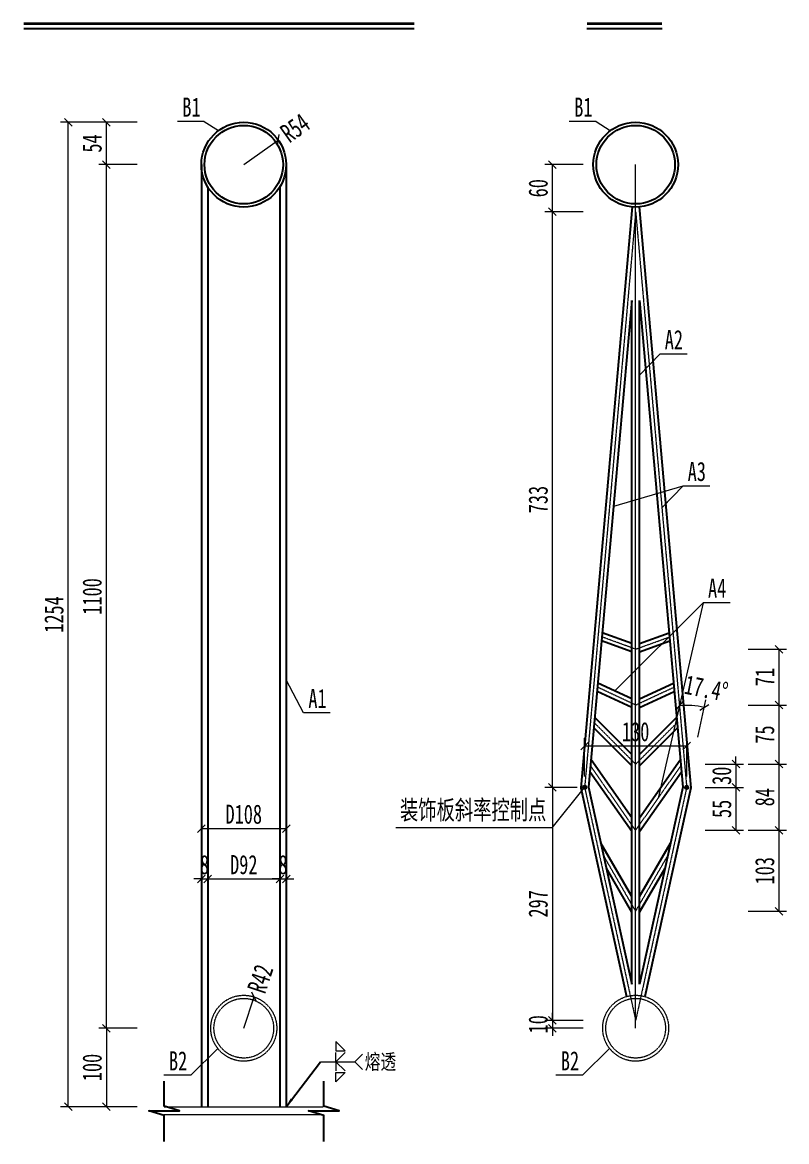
# Model space of a CAD drawing. Header units: millimetres. Extents: x -13368 to 383539, y -58537 to -26098.
# Drawn here: x 16035 to 17009, y -30789 to -29363 of the extents above; entities that cross this region are included whole.
import ezdxf
from ezdxf.enums import TextEntityAlignment as Align

# ---------------------------------------------------------------- set-up
doc = ezdxf.new("R2010")
doc.units = ezdxf.units.MM
doc.linetypes.add('DASHED', pattern=[0.75, 0.5, -0.25])
doc.layers.get('Defpoints').update_dxf_attribs({"color": 8})
for name, color, linetype, lineweight in [('Dim', 4, 'Continuous', 15), ('文字', 7, 'Continuous', 15), ('细实线', 4, 'Continuous', 15), ('虚线', 7, 'DASHED', 13), ('钢板粗线', 1, 'Continuous', 25)]:
    doc.layers.add(name, color=color, linetype=linetype, lineweight=lineweight)
doc.layers.add('Text', color=8, linetype='Continuous')
doc.styles.add('111', font='', dxfattribs={"width": 0.7})
doc.styles.add('BM_Dim', font='', dxfattribs={"width": 0.85})
doc.styles.add('SMEDI', font='', dxfattribs={"width": 0.75})
doc.styles.get("Standard").update_dxf_attribs({"font": ''})
doc.styles.get('111').set_extended_font_data('仿宋_GB2312')
doc.styles.get('BM_Dim').set_extended_font_data('仿宋_GB2312')
doc.styles.get('SMEDI').set_extended_font_data('仿宋_GB2312')
doc.styles.get('Standard').set_extended_font_data('仿宋_GB2312')
doc.dimstyles.new('200', dxfattribs={"dimscale": 0, "dimtxt": 2.5, "dimasz": 1, "dimexe": 1, "dimexo": 1, "dimgap": 0.6, "dimtad": 1, "dimdec": 0, "dimdsep": 46, "dimtxsty": '111', "dimblk": 'OBLIQUE', "dimcen": 0, "dimclrd": 4, "dimclre": 4, "dimclrt": 4, "dimadec": 1, "dimazin": 2, "dimtfac": 1, "dimtdec": 0, "dimtix": 1, "dimtmove": 2, "dimatfit": 3, "dimfxl": 4, "dimfxlon": 1, "dimtolj": 1, "dimlwd": -1, "dimlwe": -1, "dimarcsym": 0})
doc.dimstyles.new('MSteel_1.0_1.0', dxfattribs={"dimtxt": 3, "dimasz": 1.2, "dimexe": 1, "dimexo": 1, "dimgap": 1, "dimtad": 3, "dimtoh": 1, "dimdec": 0, "dimzin": 0, "dimdsep": 46, "dimtxsty": 'Standard', "dimblk": 'ARCHTICK', "dimcen": 0.09, "dimclrd": 3, "dimclre": 3, "dimadec": 0, "dimazin": 0, "dimtfac": 1, "dimtdec": 4, "dimtofl": 0, "dimtmove": 0, "dimatfit": 3, "dimfxl": 1, "dimtolj": 1, "dimtzin": 0, "dimarcsym": 0})

# ---------------------------------------------------------------- blocks, each defined once
blk = doc.blocks.new('_Oblique')
at = {"color": 0, "linetype": 'ByBlock', "lineweight": -2}
blk.add_line((-0.5, -0.5), (0.5, 0.5), dxfattribs=at)
blk = doc.blocks.new('*D32')
at = {"layer": 'Defpoints', "color": 0, "transparency": 16777216}
for p in [(16317.2, -30644.7), (16142.2, -30744.7), (16317.2, -30744.7)]:
    blk.add_point(p, dxfattribs=at)
at = {"layer": '细实线', "color": 4, "transparency": 16777216}
for p, q in [((16181.3, -30644.7), (16132.4, -30644.7)), ((16142.2, -30644.7), (16142.2, -30744.7)), ((16181.3, -30744.7), (16132.4, -30744.7))]:
    blk.add_line(p, q, dxfattribs=at)
at = {"layer": '细实线', "color": 4, "transparency": 16777216, "xscale": 9.765625000000012, "yscale": 9.765625000000012, "zscale": 9.765625000000012}
for p, rotation in [((16142.2, -30644.7), 90), ((16142.2, -30744.7), 270)]:
    blk.add_blockref('_Oblique', p, dxfattribs=dict(at, rotation=rotation))
at = {"layer": '细实线', "color": 4, "transparency": 16777216, "insert": (16124.1, -30694.7), "char_height": 24.41, "attachment_point": 5, "rotation": 90, "style": '111'}
blk.add_mtext('\\A1;100', dxfattribs=at)
blk = doc.blocks.new('*D33')
at = {"layer": 'Defpoints', "color": 0, "transparency": 16777216}
for p in [(16371.2, -30390.3), (16263.2, -30507), (16371.2, -30515.9)]:
    blk.add_point(p, dxfattribs=at)
at = {"layer": '细实线', "color": 4, "transparency": 16777216}
for p, q in [((16263.2, -30429.3), (16263.2, -30380.5)), ((16371.2, -30429.3), (16371.2, -30380.5)), ((16263.2, -30390.3), (16371.2, -30390.3))]:
    blk.add_line(p, q, dxfattribs=at)
at = {"layer": '细实线', "color": 4, "transparency": 16777216, "xscale": 9.765625000000012, "yscale": 9.765625000000012, "zscale": 9.765625000000012, "rotation": 180}
blk.add_blockref('_Oblique', (16263.2, -30390.3), dxfattribs=at)
at = {"layer": '细实线', "color": 4, "transparency": 16777216, "xscale": 9.765625000000012, "yscale": 9.765625000000012, "zscale": 9.765625000000012}
blk.add_blockref('_Oblique', (16371.2, -30390.3), dxfattribs=at)
at = {"layer": '细实线', "color": 4, "transparency": 16777216, "insert": (16317.2, -30372.2), "char_height": 24.41, "attachment_point": 5, "style": '111'}
blk.add_mtext('\\A1;D108', dxfattribs=at)
blk = doc.blocks.new('*D34')
at = {"layer": 'Defpoints', "color": 0, "transparency": 16777216}
for p in [(16142.2, -29544.7), (16317.2, -29544.7), (16317.2, -30644.7)]:
    blk.add_point(p, dxfattribs=at)
at = {"layer": '细实线', "color": 4, "transparency": 16777216}
for p, q in [((16181.3, -29544.7), (16132.4, -29544.7)), ((16142.2, -30644.7), (16142.2, -29544.7)), ((16181.3, -30644.7), (16132.4, -30644.7))]:
    blk.add_line(p, q, dxfattribs=at)
at = {"layer": '细实线', "color": 4, "transparency": 16777216, "xscale": 9.765625000000012, "yscale": 9.765625000000012, "zscale": 9.765625000000012}
for p, rotation in [((16142.2, -29544.7), 90), ((16142.2, -30644.7), 270)]:
    blk.add_blockref('_Oblique', p, dxfattribs=dict(at, rotation=rotation))
at = {"layer": '细实线', "color": 4, "transparency": 16777216, "insert": (16124.1, -30094.7), "char_height": 24.41, "attachment_point": 5, "rotation": 90, "style": '111'}
blk.add_mtext('\\A1;1100', dxfattribs=at)
blk = doc.blocks.new('*D35')
at = {"layer": 'Defpoints', "color": 0, "transparency": 16777216}
for p in [(16142.2, -29490.7), (16317.2, -29490.7), (16317.2, -29544.7)]:
    blk.add_point(p, dxfattribs=at)
at = {"layer": '细实线', "color": 4, "transparency": 16777216}
for p, q in [((16181.3, -29490.7), (16132.4, -29490.7)), ((16142.2, -29544.7), (16142.2, -29490.7)), ((16181.3, -29544.7), (16132.4, -29544.7))]:
    blk.add_line(p, q, dxfattribs=at)
at = {"layer": '细实线', "color": 4, "transparency": 16777216, "xscale": 9.765625000000012, "yscale": 9.765625000000012, "zscale": 9.765625000000012}
for p, rotation in [((16142.2, -29490.7), 90), ((16142.2, -29544.7), 270)]:
    blk.add_blockref('_Oblique', p, dxfattribs=dict(at, rotation=rotation))
at = {"layer": '细实线', "color": 4, "transparency": 16777216, "insert": (16124.1, -29517.7), "char_height": 24.41, "attachment_point": 5, "rotation": 90, "style": '111'}
blk.add_mtext('\\A1;54', dxfattribs=at)
blk = doc.blocks.new('*D36')
at = {"layer": 'Defpoints', "color": 0, "transparency": 16777216}
for p in [(16093.5, -29490.7), (16317.2, -29490.7), (16263.2, -30744.7)]:
    blk.add_point(p, dxfattribs=at)
at = {"layer": '细实线', "color": 4, "transparency": 16777216}
for p, q in [((16132.6, -29490.7), (16083.8, -29490.7)), ((16093.5, -30744.7), (16093.5, -29490.7)), ((16132.6, -30744.7), (16083.8, -30744.7))]:
    blk.add_line(p, q, dxfattribs=at)
at = {"layer": '细实线', "color": 4, "transparency": 16777216, "xscale": 9.765625000000012, "yscale": 9.765625000000012, "zscale": 9.765625000000012}
for p, rotation in [((16093.5, -29490.7), 90), ((16093.5, -30744.7), 270)]:
    blk.add_blockref('_Oblique', p, dxfattribs=dict(at, rotation=rotation))
at = {"layer": '细实线', "color": 4, "transparency": 16777216, "insert": (16075.5, -30117.7), "char_height": 24.41, "attachment_point": 5, "rotation": 90, "style": '111'}
blk.add_mtext('\\A1;1254', dxfattribs=at)
blk = doc.blocks.new('*D37')
at = {"layer": 'Defpoints', "color": 0, "transparency": 16777216}
for p in [(16361.2, -29513.3), (16317.2, -29544.7)]:
    blk.add_point(p, dxfattribs=at)
at = {"layer": '细实线', "color": 4, "transparency": 16777216}
blk.add_line((16317.2, -29544.7), (16361.2, -29513.3), dxfattribs=at)
at = {"layer": '细实线', "color": 4, "transparency": 16777216, "xscale": 9.765625000000012, "yscale": 9.765625000000012, "zscale": 9.765625000000012, "rotation": 35.5381207675841}
blk.add_blockref('_Oblique', (16361.2, -29513.3), dxfattribs=at)
at = {"layer": '细实线', "color": 4, "transparency": 16777216, "insert": (16382.6, -29498), "char_height": 24.41, "attachment_point": 5, "rotation": 35.5381, "style": '111'}
blk.add_mtext('\\A1;R54', dxfattribs=at)
blk = doc.blocks.new('*D38')
at = {"layer": 'Defpoints', "color": 0, "transparency": 16777216}
for p in [(16330.5, -30604.9), (16317.2, -30644.7)]:
    blk.add_point(p, dxfattribs=at)
at = {"layer": '细实线', "color": 4, "transparency": 16777216}
blk.add_line((16317.2, -30644.7), (16330.5, -30604.9), dxfattribs=at)
at = {"layer": '细实线', "color": 4, "transparency": 16777216, "xscale": 9.765625000000012, "yscale": 9.765625000000012, "zscale": 9.765625000000012, "rotation": 71.623337838508}
blk.add_blockref('_Oblique', (16330.5, -30604.9), dxfattribs=at)
at = {"layer": '细实线', "color": 4, "transparency": 16777216, "insert": (16338.2, -30581.7), "char_height": 24.41, "attachment_point": 5, "rotation": 71.6233, "style": '111'}
blk.add_mtext('\\A1;R42', dxfattribs=at)
blk = doc.blocks.new('*D39')
at = {"layer": 'Defpoints', "color": 0, "transparency": 16777216}
for p in [(16271.2, -30454.6), (16263.2, -30483.9), (16271.2, -30483.9)]:
    blk.add_point(p, dxfattribs=at)
at = {"layer": '细实线', "color": 4, "transparency": 16777216}
for p, q in [((16263.2, -30474.1), (16263.2, -30444.8)), ((16271.2, -30474.1), (16271.2, -30444.8)), ((16263.2, -30454.6), (16253.5, -30454.6)), ((16263.2, -30454.6), (16271.2, -30454.6)), ((16271.2, -30454.6), (16281, -30454.6))]:
    blk.add_line(p, q, dxfattribs=at)
at = {"layer": '细实线', "color": 4, "transparency": 16777216, "xscale": 9.765625000000012, "yscale": 9.765625000000012, "zscale": 9.765625000000012}
blk.add_blockref('_Oblique', (16263.2, -30454.6), dxfattribs=at)
at = {"layer": '细实线', "color": 4, "transparency": 16777216, "xscale": 9.765625000000012, "yscale": 9.765625000000012, "zscale": 9.765625000000012, "rotation": 180}
blk.add_blockref('_Oblique', (16271.2, -30454.6), dxfattribs=at)
at = {"layer": '细实线', "color": 4, "transparency": 16777216, "insert": (16267.2, -30436.5), "char_height": 24.41, "attachment_point": 5, "style": '111'}
blk.add_mtext('\\A1;8', dxfattribs=at)
blk = doc.blocks.new('*D40')
at = {"layer": 'Defpoints', "color": 0, "transparency": 16777216}
for p in [(16363.2, -30454.6), (16271.2, -30483.9), (16363.2, -30483.9)]:
    blk.add_point(p, dxfattribs=at)
at = {"layer": '细实线', "color": 4, "transparency": 16777216}
for p, q in [((16271.2, -30474.1), (16271.2, -30444.8)), ((16363.2, -30474.1), (16363.2, -30444.8)), ((16271.2, -30454.6), (16363.2, -30454.6))]:
    blk.add_line(p, q, dxfattribs=at)
at = {"layer": '细实线', "color": 4, "transparency": 16777216, "xscale": 9.765625000000012, "yscale": 9.765625000000012, "zscale": 9.765625000000012, "rotation": 180}
blk.add_blockref('_Oblique', (16271.2, -30454.6), dxfattribs=at)
at = {"layer": '细实线', "color": 4, "transparency": 16777216, "xscale": 9.765625000000012, "yscale": 9.765625000000012, "zscale": 9.765625000000012}
blk.add_blockref('_Oblique', (16363.2, -30454.6), dxfattribs=at)
at = {"layer": '细实线', "color": 4, "transparency": 16777216, "insert": (16317.2, -30436.5), "char_height": 24.41, "attachment_point": 5, "style": '111'}
blk.add_mtext('\\A1;D92', dxfattribs=at)
blk = doc.blocks.new('*D41')
at = {"layer": 'Defpoints', "color": 0, "transparency": 16777216}
for p in [(16371.2, -30454.6), (16363.2, -30483.9), (16371.2, -30483.9)]:
    blk.add_point(p, dxfattribs=at)
at = {"layer": '细实线', "color": 4, "transparency": 16777216}
for p, q in [((16363.2, -30474.1), (16363.2, -30444.8)), ((16371.2, -30474.1), (16371.2, -30444.8)), ((16363.2, -30454.6), (16353.5, -30454.6)), ((16363.2, -30454.6), (16371.2, -30454.6)), ((16371.2, -30454.6), (16381, -30454.6))]:
    blk.add_line(p, q, dxfattribs=at)
at = {"layer": '细实线', "color": 4, "transparency": 16777216, "xscale": 9.765625000000012, "yscale": 9.765625000000012, "zscale": 9.765625000000012}
blk.add_blockref('_Oblique', (16363.2, -30454.6), dxfattribs=at)
at = {"layer": '细实线', "color": 4, "transparency": 16777216, "xscale": 9.765625000000012, "yscale": 9.765625000000012, "zscale": 9.765625000000012, "rotation": 180}
blk.add_blockref('_Oblique', (16371.2, -30454.6), dxfattribs=at)
at = {"layer": '细实线', "color": 4, "transparency": 16777216, "insert": (16367.2, -30436.5), "char_height": 24.41, "attachment_point": 5, "style": '111'}
blk.add_mtext('\\A1;8', dxfattribs=at)
blk = doc.blocks.new('*D42')
at = {"layer": 'Defpoints', "color": 0, "transparency": 16777216}
for p in [(16816.4, -30634.7), (16710.4, -30644.7), (16816.4, -30644.7)]:
    blk.add_point(p, dxfattribs=at)
at = {"layer": '细实线', "color": 4, "transparency": 16777216}
for p, q in [((16749.5, -30634.7), (16700.6, -30634.7)), ((16710.4, -30634.7), (16710.4, -30624.9)), ((16710.4, -30634.7), (16710.4, -30644.7)), ((16749.5, -30644.7), (16700.6, -30644.7)), ((16710.4, -30644.7), (16710.4, -30654.5))]:
    blk.add_line(p, q, dxfattribs=at)
at = {"layer": '细实线', "color": 4, "transparency": 16777216, "xscale": 9.765625000000012, "yscale": 9.765625000000012, "zscale": 9.765625000000012}
for p, rotation in [((16710.4, -30634.7), 270), ((16710.4, -30644.7), 90)]:
    blk.add_blockref('_Oblique', p, dxfattribs=dict(at, rotation=rotation))
at = {"layer": '细实线', "color": 4, "transparency": 16777216, "insert": (16692.3, -30639.7), "char_height": 24.41, "attachment_point": 5, "rotation": 90, "style": '111'}
blk.add_mtext('\\A1;10', dxfattribs=at)
blk = doc.blocks.new('*D43')
at = {"layer": 'Defpoints', "color": 0, "transparency": 16777216}
for p in [(16751.4, -30338), (16710.4, -30634.7), (16816.4, -30634.7)]:
    blk.add_point(p, dxfattribs=at)
at = {"layer": '细实线', "color": 4, "transparency": 16777216}
for p, q in [((16741.7, -30338), (16700.6, -30338)), ((16710.4, -30338), (16710.4, -30634.7)), ((16749.5, -30634.7), (16700.6, -30634.7))]:
    blk.add_line(p, q, dxfattribs=at)
at = {"layer": '细实线', "color": 4, "transparency": 16777216, "xscale": 9.765625000000012, "yscale": 9.765625000000012, "zscale": 9.765625000000012}
for p, rotation in [((16710.4, -30338), 90), ((16710.4, -30634.7), 270)]:
    blk.add_blockref('_Oblique', p, dxfattribs=dict(at, rotation=rotation))
at = {"layer": '细实线', "color": 4, "transparency": 16777216, "insert": (16692.3, -30486.3), "char_height": 24.41, "attachment_point": 5, "rotation": 90, "style": '111'}
blk.add_mtext('\\A1;297', dxfattribs=at)
blk = doc.blocks.new('22')
at = {"layer": '细实线'}
blk.add_hatch(color=256, dxfattribs=at).paths.add_polyline_path([(5, 0, 1), (-5, 0, 1)])
blk.add_circle((0, 0), 5.04, dxfattribs=at)
blk = doc.blocks.new('*D44')
at = {"layer": 'Defpoints', "color": 0, "transparency": 16777216}
for p in [(16710.4, -29604.7), (16816.4, -29604.7), (16751.4, -30337.9)]:
    blk.add_point(p, dxfattribs=at)
at = {"layer": '细实线', "color": 4, "transparency": 16777216}
for p, q in [((16749.5, -29604.7), (16700.6, -29604.7)), ((16710.4, -30337.9), (16710.4, -29604.7)), ((16741.7, -30337.9), (16700.6, -30337.9))]:
    blk.add_line(p, q, dxfattribs=at)
at = {"layer": '细实线', "color": 4, "transparency": 16777216, "xscale": 9.765625000000012, "yscale": 9.765625000000012, "zscale": 9.765625000000012}
for p, rotation in [((16710.4, -29604.7), 90), ((16710.4, -30337.9), 270)]:
    blk.add_blockref('_Oblique', p, dxfattribs=dict(at, rotation=rotation))
at = {"layer": '细实线', "color": 4, "transparency": 16777216, "insert": (16692.3, -29971.3), "char_height": 24.41, "attachment_point": 5, "rotation": 90, "style": '111'}
blk.add_mtext('\\A1;733', dxfattribs=at)
blk = doc.blocks.new('*D45')
at = {"layer": 'Defpoints', "color": 0, "transparency": 16777216}
for p in [(16710.4, -29544.7), (16816.4, -29544.7), (16816.4, -29604.7)]:
    blk.add_point(p, dxfattribs=at)
at = {"layer": '细实线', "color": 4, "transparency": 16777216}
for p, q in [((16749.5, -29544.7), (16700.6, -29544.7)), ((16710.4, -29604.7), (16710.4, -29544.7)), ((16749.5, -29604.7), (16700.6, -29604.7))]:
    blk.add_line(p, q, dxfattribs=at)
at = {"layer": '细实线', "color": 4, "transparency": 16777216, "xscale": 9.765625000000012, "yscale": 9.765625000000012, "zscale": 9.765625000000012}
for p, rotation in [((16710.4, -29544.7), 90), ((16710.4, -29604.7), 270)]:
    blk.add_blockref('_Oblique', p, dxfattribs=dict(at, rotation=rotation))
at = {"layer": '细实线', "color": 4, "transparency": 16777216, "insert": (16692.3, -29574.7), "char_height": 24.41, "attachment_point": 5, "rotation": 90, "style": '111'}
blk.add_mtext('\\A1;60', dxfattribs=at)
blk = doc.blocks.new('*D46')
at = {"layer": 'Defpoints', "color": 0, "transparency": 16777216}
for p in [(16816.4, -30161.9), (16816.4, -30233), (16998.9, -30233)]:
    blk.add_point(p, dxfattribs=at)
at = {"layer": '细实线', "color": 4, "transparency": 16777216}
for p, q in [((16959.9, -30161.9), (17008.7, -30161.9)), ((16998.9, -30161.9), (16998.9, -30233)), ((16959.9, -30233), (17008.7, -30233))]:
    blk.add_line(p, q, dxfattribs=at)
at = {"layer": '细实线', "color": 4, "transparency": 16777216, "xscale": 9.765625000000012, "yscale": 9.765625000000012, "zscale": 9.765625000000012}
for p, rotation in [((16998.9, -30161.9), 90), ((16998.9, -30233), 270)]:
    blk.add_blockref('_Oblique', p, dxfattribs=dict(at, rotation=rotation))
at = {"layer": '细实线', "color": 4, "transparency": 16777216, "insert": (16980.9, -30197.4), "char_height": 24.41, "attachment_point": 5, "rotation": 90, "style": '111'}
blk.add_mtext('\\A1;71', dxfattribs=at)
blk = doc.blocks.new('*D47')
at = {"layer": 'Defpoints', "color": 0, "transparency": 16777216}
for p in [(16816.4, -30233), (16816.4, -30308.3), (16998.9, -30308.3)]:
    blk.add_point(p, dxfattribs=at)
at = {"layer": '细实线', "color": 4, "transparency": 16777216}
for p, q in [((16959.9, -30233), (17008.7, -30233)), ((16998.9, -30233), (16998.9, -30308.3)), ((16959.9, -30308.3), (17008.7, -30308.3))]:
    blk.add_line(p, q, dxfattribs=at)
at = {"layer": '细实线', "color": 4, "transparency": 16777216, "xscale": 9.765625000000012, "yscale": 9.765625000000012, "zscale": 9.765625000000012}
for p, rotation in [((16998.9, -30233), 90), ((16998.9, -30308.3), 270)]:
    blk.add_blockref('_Oblique', p, dxfattribs=dict(at, rotation=rotation))
at = {"layer": '细实线', "color": 4, "transparency": 16777216, "insert": (16980.9, -30270.6), "char_height": 24.41, "attachment_point": 5, "rotation": 90, "style": '111'}
blk.add_mtext('\\A1;75', dxfattribs=at)
blk = doc.blocks.new('*D48')
at = {"layer": 'Defpoints', "color": 0, "transparency": 16777216}
for p in [(16816.4, -30308.3), (16881.4, -30338), (16944.2, -30338)]:
    blk.add_point(p, dxfattribs=at)
at = {"layer": '细实线', "color": 4, "transparency": 16777216}
for p, q in [((16905.1, -30308.3), (16953.9, -30308.3)), ((16944.2, -30308.3), (16944.2, -30298.5)), ((16944.2, -30308.3), (16944.2, -30338)), ((16905.1, -30338), (16953.9, -30338)), ((16944.2, -30338), (16944.2, -30347.7))]:
    blk.add_line(p, q, dxfattribs=at)
at = {"layer": '细实线', "color": 4, "transparency": 16777216, "xscale": 9.765625000000012, "yscale": 9.765625000000012, "zscale": 9.765625000000012}
for p, rotation in [((16944.2, -30308.3), 270), ((16944.2, -30338), 90)]:
    blk.add_blockref('_Oblique', p, dxfattribs=dict(at, rotation=rotation))
at = {"layer": '细实线', "color": 4, "transparency": 16777216, "insert": (16926.1, -30323.1), "char_height": 24.41, "attachment_point": 5, "rotation": 90, "style": '111'}
blk.add_mtext('\\A1;30', dxfattribs=at)
blk = doc.blocks.new('*D49')
at = {"layer": 'Defpoints', "color": 0, "transparency": 16777216}
for p in [(16816.4, -30392.6), (16816.4, -30495.6), (16998.9, -30495.6)]:
    blk.add_point(p, dxfattribs=at)
at = {"layer": '细实线', "color": 4, "transparency": 16777216}
for p, q in [((16959.9, -30392.6), (17008.7, -30392.6)), ((16998.9, -30392.6), (16998.9, -30495.6)), ((16959.9, -30495.6), (17008.7, -30495.6))]:
    blk.add_line(p, q, dxfattribs=at)
at = {"layer": '细实线', "color": 4, "transparency": 16777216, "xscale": 9.765625000000012, "yscale": 9.765625000000012, "zscale": 9.765625000000012}
for p, rotation in [((16998.9, -30392.6), 90), ((16998.9, -30495.6), 270)]:
    blk.add_blockref('_Oblique', p, dxfattribs=dict(at, rotation=rotation))
at = {"layer": '细实线', "color": 4, "transparency": 16777216, "insert": (16980.9, -30444.1), "char_height": 24.41, "attachment_point": 5, "rotation": 90, "style": '111'}
blk.add_mtext('\\A1;103', dxfattribs=at)
blk = doc.blocks.new('*D50')
at = {"layer": 'Defpoints', "color": 0, "transparency": 16777216}
for p in [(16881.4, -30338), (16816.4, -30392.6), (16944.2, -30392.6)]:
    blk.add_point(p, dxfattribs=at)
at = {"layer": '细实线', "color": 4, "transparency": 16777216}
for p, q in [((16905.1, -30338), (16953.9, -30338)), ((16944.2, -30338), (16944.2, -30392.6)), ((16905.1, -30392.6), (16953.9, -30392.6))]:
    blk.add_line(p, q, dxfattribs=at)
at = {"layer": '细实线', "color": 4, "transparency": 16777216, "xscale": 9.765625000000012, "yscale": 9.765625000000012, "zscale": 9.765625000000012}
for p, rotation in [((16944.2, -30338), 90), ((16944.2, -30392.6), 270)]:
    blk.add_blockref('_Oblique', p, dxfattribs=dict(at, rotation=rotation))
at = {"layer": '细实线', "color": 4, "transparency": 16777216, "insert": (16926.1, -30365.3), "char_height": 24.41, "attachment_point": 5, "rotation": 90, "style": '111'}
blk.add_mtext('\\A1;55', dxfattribs=at)
blk = doc.blocks.new('*D51')
at = {"layer": 'Defpoints', "color": 0, "transparency": 16777216}
for p in [(16816.4, -30308.3), (16816.4, -30392.6), (16998.9, -30392.6)]:
    blk.add_point(p, dxfattribs=at)
at = {"layer": '细实线', "color": 4, "transparency": 16777216}
for p, q in [((16959.9, -30308.3), (17008.7, -30308.3)), ((16998.9, -30308.3), (16998.9, -30392.6)), ((16959.9, -30392.6), (17008.7, -30392.6))]:
    blk.add_line(p, q, dxfattribs=at)
at = {"layer": '细实线', "color": 4, "transparency": 16777216, "xscale": 9.765625000000012, "yscale": 9.765625000000012, "zscale": 9.765625000000012}
for p, rotation in [((16998.9, -30308.3), 90), ((16998.9, -30392.6), 270)]:
    blk.add_blockref('_Oblique', p, dxfattribs=dict(at, rotation=rotation))
at = {"layer": '细实线', "color": 4, "transparency": 16777216, "insert": (16980.9, -30350.4), "char_height": 24.41, "attachment_point": 5, "rotation": 90, "style": '111'}
blk.add_mtext('\\A1;84', dxfattribs=at)
blk = doc.blocks.new('*D88')
at = {"layer": 'Defpoints', "color": 0, "transparency": 16777216}
for p in [(16881.4, -30285.1), (16751.4, -30338), (16881.4, -30338)]:
    blk.add_point(p, dxfattribs=at)
at = {"layer": '细实线', "color": 4, "transparency": 16777216}
for p, q in [((16751.4, -30324.2), (16751.4, -30275.4)), ((16881.4, -30324.2), (16881.4, -30275.4)), ((16751.4, -30285.1), (16881.4, -30285.1))]:
    blk.add_line(p, q, dxfattribs=at)
at = {"layer": '细实线', "color": 4, "transparency": 16777216, "xscale": 9.765625000000012, "yscale": 9.765625000000012, "zscale": 9.765625000000012, "rotation": 180}
blk.add_blockref('_Oblique', (16751.4, -30285.1), dxfattribs=at)
at = {"layer": '细实线', "color": 4, "transparency": 16777216, "xscale": 9.765625000000012, "yscale": 9.765625000000012, "zscale": 9.765625000000012}
blk.add_blockref('_Oblique', (16881.4, -30285.1), dxfattribs=at)
at = {"layer": '细实线', "color": 4, "transparency": 16777216, "insert": (16816.4, -30267.1), "char_height": 24.41, "attachment_point": 5, "style": '111'}
blk.add_mtext('\\A1;130', dxfattribs=at)
blk = doc.blocks.new('*D91')
at = {"layer": 'Defpoints', "color": 0, "transparency": 16777216}
for p in [(16816.4, -29604.7), (16882.8, -30233.5), (16881.4, -30338), (16881.4, -30338), (16816.4, -30634.7)]:
    blk.add_point(p, dxfattribs=at)
at = {"layer": '细实线', "color": 4, "transparency": 16777216}
blk.add_line((16895.4, -30274.1), (16905.9, -30226.4), dxfattribs=at)
blk.add_arc((16881.4, -30338), 104.4, 77.6453, 95.0659, dxfattribs=at)
at = {"layer": '细实线', "color": 4, "transparency": 16777216, "xscale": 9.765625000000012, "yscale": 9.765625000000012, "zscale": 9.765625000000012}
for p, rotation in [((16872.2, -30233.9), 185.0658645268604), ((16903.8, -30235.9), 347.6453108814645)]:
    blk.add_blockref('_Oblique', p, dxfattribs=dict(at, rotation=rotation))
at = {"layer": '细实线', "color": 4, "transparency": 16777216, "insert": (16906.4, -30211.9), "char_height": 24.41, "attachment_point": 5, "rotation": 348.7962, "style": '111'}
blk.add_mtext('\\A1;17.4°', dxfattribs=at)
blk = doc.blocks.new('_ArchTick')
at = {"color": 0, "linetype": 'ByBlock', "const_width": 0.15}
blk.add_lwpolyline([(-0.5, -0.5), (0.5, 0.5)], dxfattribs=at)
blk = doc.blocks.new('全融透1')
at = {"layer": 'Dim', "color": 8}
blk.add_line((0, 0), (4.48, 0), dxfattribs=at)
for points in [[(2, 2.65), (2, 1.41), (3.23, 1.41)], [(2, -2.65), (2, -1.41), (3.23, -1.41)]]:
    blk.add_lwpolyline(points, close=True, dxfattribs=at)
for points in [[(3.23, 1.21), (2, 0), (2, 1.21)], [(3.23, -1.21), (2, 0), (2, -1.21)], [(5.48, 1), (4.48, 0), (5.48, -1)]]:
    blk.add_lwpolyline(points, dxfattribs=at)
at = {"layer": 'Text', "color": 8, "style": 'SMEDI', "width": 0.75}
blk.add_text('熔透', height=2, dxfattribs=at).set_placement((5.77, 0), align=Align.MIDDLE_LEFT)

msp = doc.modelspace()

# ---------------------------------------------------------------- linework, layer by layer
at = {"color": 4}
for p, q in [((16036.9, -29371.1), (16534.2, -29371.1)), ((16754.4, -29371.1), (16850.1, -29371.1))]:
    msp.add_line(p, q, dxfattribs=at)
at = {"color": 6, "const_width": 3.52}
for points in [[(16036.9, -29365.2), (16534.3, -29365.2)], [(16754.4, -29365.2), (16850.1, -29365.2)]]:
    msp.add_lwpolyline(points, dxfattribs=at)
at = {"color": 4}
for points in [[(16215.9, -30789.1), (16215.9, -30755.7), (16196.4, -30749.9), (16235.5, -30749.9), (16215.9, -30744), (16215.9, -30736.2), (16215.9, -30712.2)], [(16419.1, -30789.1), (16419.1, -30755.7), (16399.6, -30749.9), (16438.7, -30749.9), (16419.1, -30744), (16419.1, -30736.2), (16419.1, -30712.2)]]:
    msp.add_lwpolyline(points, dxfattribs=at)
at = {"layer": '细实线'}
for p, q in [((16266.8, -29489.6), (16232.6, -29489.6)), ((16266.8, -29489.6), (16284.9, -29501.4)), ((16766, -29489.6), (16731.8, -29489.6)), ((16766, -29489.6), (16784.1, -29501.4)), ((16847.1, -29786.2), (16821.4, -29812.9)), ((16881.9, -29786.2), (16847.1, -29786.2)), ((16876.3, -29954.1), (16788.2, -29980)), ((16876.3, -29954.1), (16850.6, -29980.8)), ((16911.1, -29954.1), (16876.3, -29954.1)), ((16902.2, -30102.8), (16789.8, -30215)), ((16902.2, -30102.8), (16845.2, -30351.5)), ((16937, -30102.8), (16902.2, -30102.8)), ((16393.1, -30242.8), (16371.2, -30201.1)), ((16427.3, -30242.8), (16393.1, -30242.8)), ((16710.1, -30389.5), (16751.4, -30338)), ((16710.1, -30389.5), (16510.7, -30389.5)), ((16249.7, -30704.4), (16284, -30670.4)), ((16748.9, -30704.4), (16783.2, -30670.4)), ((16249.7, -30704.4), (16215.5, -30704.4)), ((16748.9, -30704.4), (16714.7, -30704.4)), ((16215.9, -30744.7), (16418.5, -30744.7)), ((16215.9, -30754.7), (16418.5, -30754.7))]:
    msp.add_line(p, q, dxfattribs=at)
at = {"layer": '虚线', "color": 8}
for p, q in [((16816.4, -30644.7), (16816.4, -29544.7)), ((16816.4, -30161.9), (16773.5, -30146.3)), ((16816.4, -30161.9), (16859.4, -30146.3)), ((16816.4, -30233), (16767.8, -30210.3)), ((16816.4, -30233), (16865.1, -30210.3)), ((16816.4, -30308.3), (16763.8, -30255.6)), ((16816.4, -30308.3), (16869.1, -30255.6)), ((16816.4, -30392.6), (16758.9, -30310.4)), ((16816.4, -30392.6), (16874, -30310.4)), ((16816.4, -30495.6), (16775.6, -30424.9)), ((16816.4, -30495.6), (16857.3, -30424.9))]:
    msp.add_line(p, q, dxfattribs=at)
for points in [[(16816.4, -29604.7), (16751.4, -30338), (16816.4, -30634.7)], [(16816.4, -29604.7), (16881.4, -30338), (16816.4, -30634.7)]]:
    msp.add_lwpolyline(points, dxfattribs=at)
at = {"layer": '虚线'}
for centre, radius in [((16317.2, -30644.7), 42), ((16317.2, -30644.7), 38), ((16816.4, -30644.7), 42), ((16816.4, -30644.7), 38)]:
    msp.add_circle(centre, radius, dxfattribs=at)
at = {"layer": '钢板粗线'}
for p, q in [((16263.2, -29544.7), (16263.2, -30744.7)), ((16371.2, -29544.7), (16371.2, -30744.7)), ((16271.2, -29573), (16271.2, -30744.7)), ((16363.2, -29573), (16363.2, -30744.7)), ((16811.4, -30588.5), (16811.4, -29717.7)), ((16821.4, -30588.5), (16821.4, -29717.7)), ((16811.4, -30165.4), (16773, -30151.4)), ((16811.4, -30154.8), (16773.9, -30141.1)), ((16821.4, -30154.8), (16859, -30141.1)), ((16821.4, -30165.4), (16859.9, -30151.4)), ((16811.4, -30225.1), (16768.2, -30205)), ((16821.4, -30225.1), (16864.6, -30205)), ((16811.4, -30236.1), (16767.3, -30215.6)), ((16821.4, -30236.1), (16865.6, -30215.6)), ((16811.4, -30296.2), (16764.3, -30249.1)), ((16821.4, -30296.2), (16868.5, -30249.1)), ((16811.4, -30310.4), (16763.2, -30262.1)), ((16821.4, -30310.4), (16869.7, -30262.1)), ((16811.4, -30376.7), (16759.6, -30302.7)), ((16821.4, -30376.7), (16873.3, -30302.7)), ((16811.4, -30394.2), (16758.2, -30318.1)), ((16821.4, -30394.2), (16874.7, -30318.1)), ((16811.4, -30477), (16772.1, -30408.8)), ((16821.4, -30477), (16860.8, -30408.8)), ((16811.4, -30497), (16779.1, -30441)), ((16821.4, -30497), (16853.8, -30441))]:
    msp.add_line(p, q, dxfattribs=at)
for points in [[(16812, -29598.5), (16746.4, -30338.3), (16804.7, -30604.4)], [(16820.9, -29598.5), (16886.5, -30338.3), (16828.2, -30604.4)], [(16811.4, -29717.7), (16756.5, -30337.6), (16811.4, -30588.5)], [(16821.4, -29717.7), (16876.4, -30337.6), (16821.4, -30588.5)]]:
    msp.add_lwpolyline(points, dxfattribs=at)
for centre, radius in [((16317.2, -29544.7), 54), ((16317.2, -29544.7), 50), ((16816.4, -29544.7), 54), ((16816.4, -29544.7), 50)]:
    msp.add_circle(centre, radius, dxfattribs=at)

# ---------------------------------------------------------------- block references
at = {"layer": '细实线'}
for name, p, xscale, yscale, zscale in [('22', (16751.4, -30337.9), 0.5, 0.5, 0.5), ('22', (16881.4, -30338), 0.5, 0.5, 0.5), ('全融透1', (16415, -30687.3), 9.765625000000012, 9.765625000000012, 9.765625000000012)]:
    msp.add_blockref(name, p, dxfattribs=dict(at, xscale=xscale, yscale=yscale, zscale=zscale))

# ---------------------------------------------------------------- texts
at = {"layer": '文字', "style": 'BM_Dim', "width": 0.7}
for s, p in [('B1', (16250.6, -29491)), ('B1', (16749.8, -29491)), ('A2', (16865.1, -29787.1)), ('A3', (16894.3, -29955)), ('A4', (16920.2, -30103.6)), ('A1', (16411.1, -30244.2)), ('装饰板斜率控制点', (16609.4, -30386.1)), ('B2', (16233.5, -30705.8)), ('B2', (16732.7, -30705.8))]:
    msp.add_text(s, height=24.41, dxfattribs=at).set_placement(p, align=Align.BOTTOM_CENTER)

# ---------------------------------------------------------------- dimensions: what is measured, and where the dimension line sits
at = {"layer": '细实线'}
for center, mpoint, picture, middle in [((16317.2, -29544.7), (16361.2, -29513.3), '*D37', (16382.6, -29498)), ((16317.2, -30644.7), (16330.5, -30604.9), '*D38', (16338.2, -30581.7))]:
    dim = msp.add_radius_dim(center=center, mpoint=mpoint, dimstyle='200', override={"dimscale": 9.765625, "dimblk": 'Oblique'}, dxfattribs=at)
    dim.commit()
    dim.dimension.update_dxf_attribs({"geometry": picture, "text_midpoint": middle, "dimtype": 164})
for base, p1, p2, angle, picture, middle in [((16093.5, -29490.7), (16263.2, -30744.7), (16317.2, -29490.7), 270, '*D36', (16075.5, -30117.7)), ((16142.2, -29490.7), (16317.2, -29544.7), (16317.2, -29490.7), 90, '*D35', (16124.1, -29517.7)), ((16142.2, -29544.7), (16317.2, -30644.7), (16317.2, -29544.7), 270, '*D34', (16124.1, -30094.7)), ((16710.4, -29544.7), (16816.4, -29604.7), (16816.4, -29544.7), 90, '*D45', (16692.3, -29574.7)), ((16710.4, -29604.7), (16751.4, -30337.9), (16816.4, -29604.7), 90, '*D44', (16692.3, -29971.3)), ((16998.9, -30233), (16816.4, -30161.9), (16816.4, -30233), 90, '*D46', (16980.9, -30197.4)), ((16998.9, -30308.3), (16816.4, -30233), (16816.4, -30308.3), 90, '*D47', (16980.9, -30270.6)), ((16944.2, -30338), (16816.4, -30308.3), (16881.4, -30338), 90, '*D48', (16926.1, -30323.1)), ((16998.9, -30392.6), (16816.4, -30308.3), (16816.4, -30392.6), 90, '*D51', (16980.9, -30350.4)), ((16710.4, -30634.7), (16751.4, -30338), (16816.4, -30634.7), 90, '*D43', (16692.3, -30486.3)), ((16944.2, -30392.6), (16881.4, -30338), (16816.4, -30392.6), 90, '*D50', (16926.1, -30365.3)), ((16998.9, -30495.6), (16816.4, -30392.6), (16816.4, -30495.6), 90, '*D49', (16980.9, -30444.1)), ((16710.4, -30644.7), (16816.4, -30634.7), (16816.4, -30644.7), 90, '*D42', (16692.3, -30639.7)), ((16142.2, -30744.7), (16317.2, -30644.7), (16317.2, -30744.7), 90, '*D32', (16124.1, -30694.7))]:
    dim = msp.add_linear_dim(base=base, p1=p1, p2=p2, angle=angle, dimstyle='200', override={"dimscale": 9.765625, "dimblk": 'Oblique'}, dxfattribs=at)
    dim.commit()
    dim.dimension.update_dxf_attribs({"geometry": picture, "text_midpoint": middle})
dim = msp.add_angular_dim_2l(base=(16882.8, -30233.5), line1=((16816.4, -29604.7), (16881.4, -30338)), line2=((16881.4, -30338), (16816.4, -30634.7)), dimstyle='200', override={"dimscale": 9.765625, "dimblk": 'Oblique'}, dxfattribs=at)
dim.commit()
dim.dimension.update_dxf_attribs({"geometry": '*D91', "text_midpoint": (16906.4, -30211.9), "dimtype": 162})
for base, p1, p2, picture, middle in [((16881.4, -30285.1), (16751.4, -30338), (16881.4, -30338), '*D88', (16816.4, -30267.1)), ((16271.2, -30454.6), (16263.2, -30483.9), (16271.2, -30483.9), '*D39', (16267.2, -30436.5)), ((16371.2, -30454.6), (16363.2, -30483.9), (16371.2, -30483.9), '*D41', (16367.2, -30436.5))]:
    dim = msp.add_linear_dim(base=base, p1=p1, p2=p2, dimstyle='200', override={"dimscale": 9.765625, "dimblk": 'Oblique'}, dxfattribs=at)
    dim.commit()
    dim.dimension.update_dxf_attribs({"geometry": picture, "text_midpoint": middle})
for base, p1, p2, override, picture, middle in [((16371.2, -30390.3), (16263.2, -30507), (16371.2, -30515.9), {"dimscale": 9.765625, "dimtxsty": '111'}, '*D33', (16317.2, -30372.2)), ((16363.2, -30454.6), (16271.2, -30483.9), (16363.2, -30483.9), {"dimscale": 9.765625, "dimtxsty": '111', "dimblk": 'Oblique'}, '*D40', (16317.2, -30436.5))]:
    dim = msp.add_linear_dim(base=base, p1=p1, p2=p2, text='D<>', dimstyle='200', override=override, dxfattribs=at)
    dim.commit()
    dim.dimension.update_dxf_attribs({"geometry": picture, "text_midpoint": middle})

# ---------------------------------------------------------------- leaders
at = {"layer": 'Dim'}
msp.add_leader([(16371.2, -30744.7), (16415, -30687.3)], dimstyle='MSteel_1.0_1.0', override={"dimscale": 9.765625, "dimclrd": 8}, dxfattribs=at)

doc.saveas('drawing.dxf')
